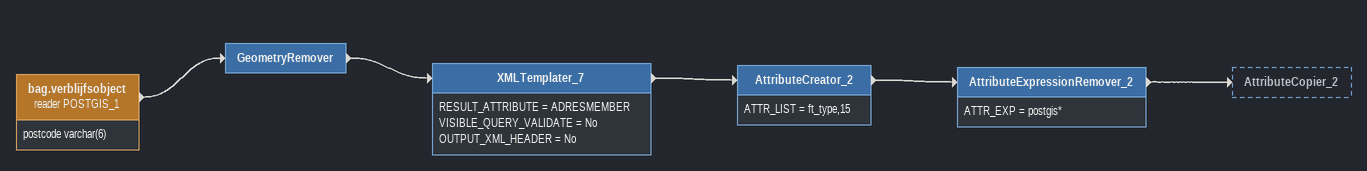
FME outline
bag.verblijfsobject (reader POSTGIS_1)
    attributes: postcode varchar(6)
    -> GeometryRemover
GeometryRemover
    -> XMLTemplater_7
XMLTemplater_7
    RESULT_ATTRIBUTE = ADRESMEMBER
    VISIBLE_QUERY_VALIDATE = No
    OUTPUT_XML_HEADER = No
    -> AttributeCreator_2
AttributeCreator_2
    ATTR_LIST = ft_type,15
    -> AttributeExpressionRemover_2
AttributeExpressionRemover_2
    ATTR_EXP = postgis*
    -> AttributeCopier_2
